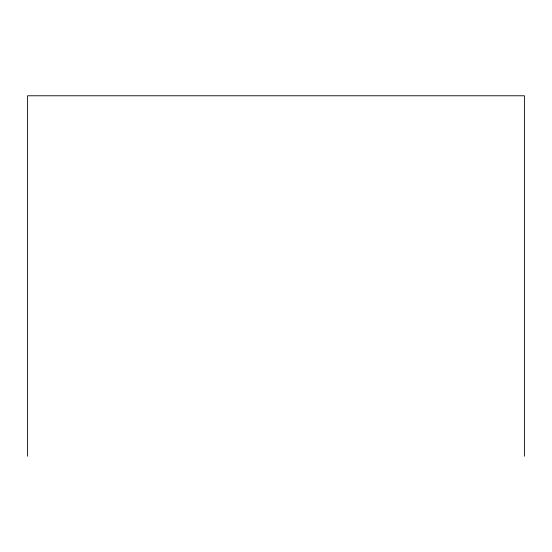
<?xml version="1.0" encoding="UTF-8"?>
<svg xmlns="http://www.w3.org/2000/svg" width="552" height="552" viewBox="0 0 552 552"><rect width="100%" height="100%" fill="white"/><g stroke="black" fill="none" stroke-linecap="round" stroke-linejoin="round"><path stroke-width="0.83" d="M524.4 456.228L524.4 95.772L27.6 95.772L27.6 456.228"/></g></svg>
